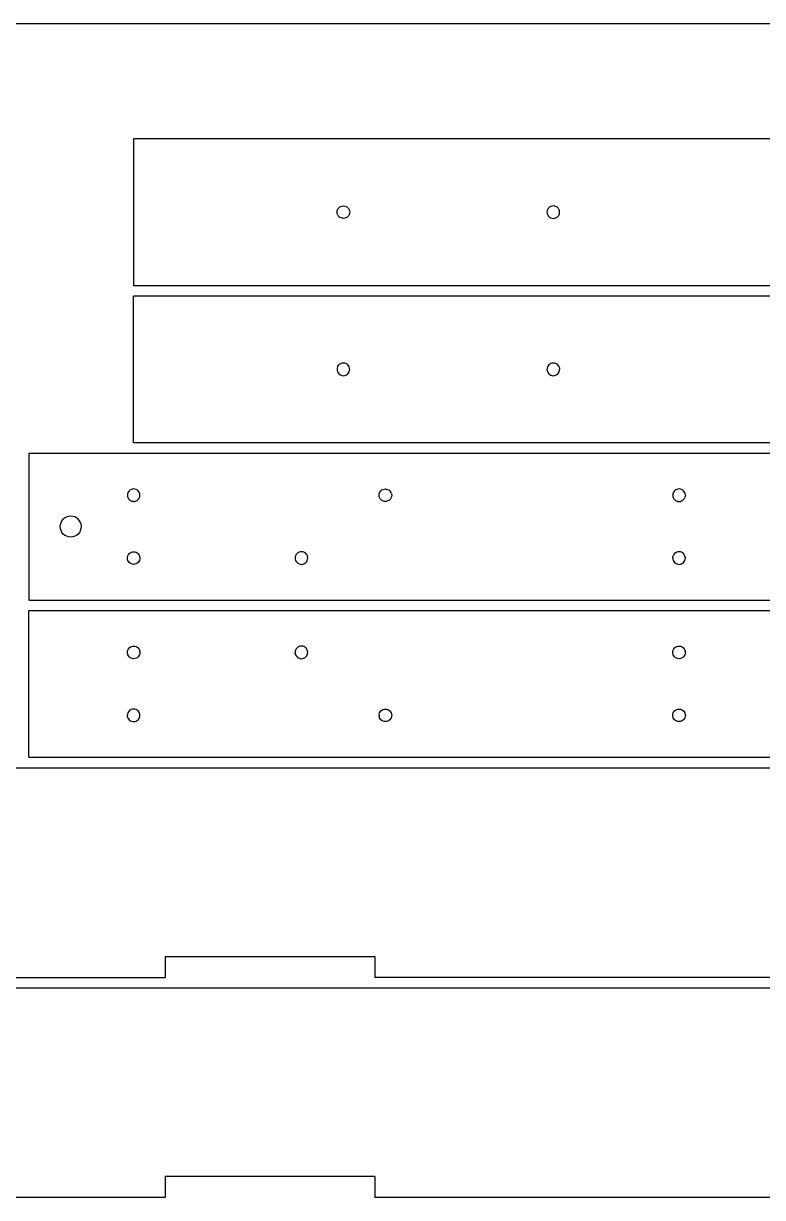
# Model space of a CAD drawing. Extents: x -122 to 122, y -61 to 61.
# Drawn here: x -38.7 to -3.5, y 5 to 61 of the extents above; entities that cross this region are included whole.
import ezdxf

# ---------------------------------------------------------------- set-up
doc = ezdxf.new("R2010")
doc.units = 0

msp = doc.modelspace()

# ---------------------------------------------------------------- linework, layer by layer
for p, q in [((-122, 61), (122, 61)), ((-33.5, 55.5), (-33.5, 48.5)), ((26.5, 55.5), (-33.5, 55.5)), ((-23.794, 52.058), (-23.777, 52.115)), ((-23.777, 52.115), (-23.749, 52.167)), ((-23.749, 52.167), (-23.712, 52.212)), ((-23.712, 52.212), (-23.667, 52.249)), ((-23.667, 52.249), (-23.615, 52.277)), ((-23.615, 52.277), (-23.559, 52.294)), ((-23.559, 52.294), (-23.5, 52.3)), ((-23.5, 52.3), (-23.441, 52.294)), ((-23.441, 52.294), (-23.385, 52.277)), ((-23.385, 52.277), (-23.333, 52.249)), ((-23.333, 52.249), (-23.288, 52.212)), ((-23.288, 52.212), (-23.251, 52.167)), ((-23.251, 52.167), (-23.223, 52.115)), ((-23.223, 52.115), (-23.206, 52.058)), ((-13.777, 52.115), (-13.794, 52.058)), ((-13.749, 52.167), (-13.777, 52.115)), ((-13.712, 52.212), (-13.749, 52.167)), ((-13.667, 52.249), (-13.712, 52.212)), ((-13.615, 52.277), (-13.667, 52.249)), ((-13.559, 52.294), (-13.615, 52.277)), ((-13.5, 52.3), (-13.559, 52.294)), ((-13.441, 52.294), (-13.5, 52.3)), ((-13.385, 52.277), (-13.441, 52.294)), ((-13.333, 52.249), (-13.385, 52.277)), ((-13.288, 52.212), (-13.333, 52.249)), ((-13.251, 52.167), (-13.288, 52.212)), ((-13.223, 52.115), (-13.251, 52.167)), ((-13.206, 52.058), (-13.223, 52.115)), ((-23.8, 52), (-23.794, 52.058)), ((-23.794, 51.941), (-23.8, 52)), ((-23.777, 51.885), (-23.794, 51.941)), ((-23.777, 51.885), (-23.749, 51.833)), ((-23.749, 51.833), (-23.712, 51.788)), ((-23.667, 51.75), (-23.712, 51.788)), ((-23.615, 51.723), (-23.667, 51.75)), ((-23.559, 51.706), (-23.615, 51.723)), ((-23.5, 51.7), (-23.559, 51.706)), ((-23.441, 51.706), (-23.5, 51.7)), ((-23.385, 51.723), (-23.441, 51.706)), ((-23.333, 51.75), (-23.385, 51.723)), ((-23.288, 51.788), (-23.333, 51.75)), ((-23.251, 51.833), (-23.288, 51.788)), ((-23.223, 51.885), (-23.251, 51.833)), ((-23.206, 51.941), (-23.223, 51.885)), ((-23.206, 52.058), (-23.2, 52)), ((-23.2, 52), (-23.206, 51.941)), ((-13.794, 52.058), (-13.8, 52)), ((-13.8, 52), (-13.794, 51.941)), ((-13.794, 51.941), (-13.777, 51.885)), ((-13.777, 51.885), (-13.749, 51.833)), ((-13.749, 51.833), (-13.712, 51.788)), ((-13.712, 51.788), (-13.667, 51.75)), ((-13.667, 51.75), (-13.615, 51.723)), ((-13.615, 51.723), (-13.559, 51.706)), ((-13.559, 51.706), (-13.5, 51.7)), ((-13.5, 51.7), (-13.441, 51.706)), ((-13.441, 51.706), (-13.385, 51.723)), ((-13.385, 51.723), (-13.333, 51.75)), ((-13.333, 51.75), (-13.288, 51.788)), ((-13.251, 51.833), (-13.288, 51.788)), ((-13.223, 51.885), (-13.251, 51.833)), ((-13.223, 51.885), (-13.206, 51.941)), ((-13.2, 52), (-13.206, 52.058)), ((-13.206, 51.941), (-13.2, 52)), ((-33.5, 48.5), (26.5, 48.5)), ((-33.5, 41), (-33.5, 48)), ((26.5, 48), (-33.5, 48)), ((-23.794, 44.558), (-23.8, 44.5)), ((-23.8, 44.5), (-23.794, 44.441)), ((-23.777, 44.615), (-23.794, 44.558)), ((-23.794, 44.441), (-23.777, 44.385)), ((-23.777, 44.615), (-23.749, 44.667)), ((-23.777, 44.385), (-23.749, 44.333)), ((-23.749, 44.667), (-23.712, 44.712)), ((-23.749, 44.333), (-23.712, 44.288)), ((-23.667, 44.749), (-23.712, 44.712)), ((-23.712, 44.288), (-23.667, 44.25)), ((-23.615, 44.777), (-23.667, 44.749)), ((-23.667, 44.25), (-23.615, 44.223)), ((-23.559, 44.794), (-23.615, 44.777)), ((-23.5, 44.8), (-23.559, 44.794)), ((-23.441, 44.794), (-23.5, 44.8)), ((-23.385, 44.777), (-23.441, 44.794)), ((-23.333, 44.749), (-23.385, 44.777)), ((-23.385, 44.223), (-23.333, 44.25)), ((-23.288, 44.712), (-23.333, 44.749)), ((-23.333, 44.25), (-23.288, 44.288)), ((-23.251, 44.667), (-23.288, 44.712)), ((-23.288, 44.288), (-23.251, 44.333)), ((-23.223, 44.615), (-23.251, 44.667)), ((-23.251, 44.333), (-23.223, 44.385)), ((-23.206, 44.558), (-23.223, 44.615)), ((-23.223, 44.385), (-23.206, 44.441)), ((-23.2, 44.5), (-23.206, 44.558)), ((-23.206, 44.441), (-23.2, 44.5)), ((-13.794, 44.558), (-13.8, 44.5)), ((-13.8, 44.5), (-13.794, 44.441)), ((-13.777, 44.615), (-13.794, 44.558)), ((-13.794, 44.441), (-13.777, 44.385)), ((-13.749, 44.667), (-13.777, 44.615)), ((-13.777, 44.385), (-13.749, 44.333)), ((-13.712, 44.712), (-13.749, 44.667)), ((-13.749, 44.333), (-13.712, 44.288)), ((-13.667, 44.749), (-13.712, 44.712)), ((-13.712, 44.288), (-13.667, 44.25)), ((-13.615, 44.777), (-13.667, 44.749)), ((-13.667, 44.25), (-13.615, 44.223)), ((-13.559, 44.794), (-13.615, 44.777)), ((-13.5, 44.8), (-13.559, 44.794)), ((-13.441, 44.794), (-13.5, 44.8)), ((-13.385, 44.777), (-13.441, 44.794)), ((-13.333, 44.749), (-13.385, 44.777)), ((-13.385, 44.223), (-13.333, 44.25)), ((-13.288, 44.712), (-13.333, 44.749)), ((-13.333, 44.25), (-13.288, 44.288)), ((-13.251, 44.667), (-13.288, 44.712)), ((-13.288, 44.288), (-13.251, 44.333)), ((-13.223, 44.615), (-13.251, 44.667)), ((-13.251, 44.333), (-13.223, 44.385)), ((-13.223, 44.615), (-13.206, 44.558)), ((-13.223, 44.385), (-13.206, 44.441)), ((-13.206, 44.558), (-13.2, 44.5)), ((-13.206, 44.441), (-13.2, 44.5)), ((-23.615, 44.223), (-23.559, 44.206)), ((-23.559, 44.206), (-23.5, 44.2)), ((-23.5, 44.2), (-23.441, 44.206)), ((-23.441, 44.206), (-23.385, 44.223)), ((-13.615, 44.223), (-13.559, 44.206)), ((-13.559, 44.206), (-13.5, 44.2)), ((-13.5, 44.2), (-13.441, 44.206)), ((-13.441, 44.206), (-13.385, 44.223)), ((26.5, 41), (-33.5, 41)), ((-38.5, 40.5), (-38.5, 33.5)), ((-38.5, 40.5), (11.5, 40.5)), ((-33.749, 38.667), (-33.777, 38.615)), ((-33.712, 38.712), (-33.749, 38.667)), ((-33.667, 38.749), (-33.712, 38.712)), ((-33.615, 38.777), (-33.667, 38.749)), ((-33.559, 38.794), (-33.615, 38.777)), ((-33.5, 38.8), (-33.559, 38.794)), ((-33.441, 38.794), (-33.5, 38.8)), ((-33.385, 38.777), (-33.441, 38.794)), ((-33.333, 38.749), (-33.385, 38.777)), ((-33.288, 38.712), (-33.333, 38.749)), ((-33.251, 38.667), (-33.288, 38.712)), ((-33.223, 38.615), (-33.251, 38.667)), ((-21.777, 38.615), (-21.749, 38.667)), ((-21.749, 38.667), (-21.712, 38.712)), ((-21.712, 38.712), (-21.667, 38.749)), ((-21.667, 38.749), (-21.615, 38.777)), ((-21.615, 38.777), (-21.559, 38.794)), ((-21.559, 38.794), (-21.5, 38.8)), ((-21.5, 38.8), (-21.441, 38.794)), ((-21.441, 38.794), (-21.385, 38.777)), ((-21.385, 38.777), (-21.333, 38.749)), ((-21.333, 38.749), (-21.288, 38.712)), ((-21.288, 38.712), (-21.251, 38.667)), ((-21.223, 38.615), (-21.251, 38.667)), ((-7.749, 38.667), (-7.777, 38.615)), ((-7.712, 38.712), (-7.749, 38.667)), ((-7.667, 38.749), (-7.712, 38.712)), ((-7.615, 38.777), (-7.667, 38.749)), ((-7.559, 38.794), (-7.615, 38.777)), ((-7.5, 38.8), (-7.559, 38.794)), ((-7.441, 38.794), (-7.5, 38.8)), ((-7.385, 38.777), (-7.441, 38.794)), ((-7.333, 38.749), (-7.385, 38.777)), ((-7.288, 38.712), (-7.333, 38.749)), ((-7.251, 38.667), (-7.288, 38.712)), ((-7.223, 38.615), (-7.251, 38.667)), ((-33.794, 38.558), (-33.8, 38.5)), ((-33.8, 38.5), (-33.794, 38.441)), ((-33.777, 38.615), (-33.794, 38.558)), ((-33.794, 38.441), (-33.777, 38.385)), ((-33.777, 38.385), (-33.749, 38.333)), ((-33.749, 38.333), (-33.712, 38.288)), ((-33.712, 38.288), (-33.667, 38.251)), ((-33.667, 38.251), (-33.615, 38.223)), ((-33.615, 38.223), (-33.559, 38.206)), ((-33.5, 38.2), (-33.559, 38.206)), ((-33.5, 38.2), (-33.441, 38.206)), ((-33.441, 38.206), (-33.385, 38.223)), ((-33.385, 38.223), (-33.333, 38.251)), ((-33.333, 38.251), (-33.288, 38.288)), ((-33.288, 38.288), (-33.251, 38.333)), ((-33.251, 38.333), (-33.223, 38.385)), ((-33.206, 38.558), (-33.223, 38.615)), ((-33.223, 38.385), (-33.206, 38.441)), ((-33.2, 38.5), (-33.206, 38.558)), ((-33.206, 38.441), (-33.2, 38.5)), ((-21.8, 38.5), (-21.794, 38.558)), ((-21.794, 38.441), (-21.8, 38.5)), ((-21.794, 38.558), (-21.777, 38.615)), ((-21.777, 38.385), (-21.794, 38.441)), ((-21.749, 38.333), (-21.777, 38.385)), ((-21.742, 38.324), (-21.749, 38.333)), ((-21.712, 38.288), (-21.742, 38.324)), ((-21.667, 38.251), (-21.712, 38.288)), ((-21.615, 38.223), (-21.667, 38.251)), ((-21.559, 38.206), (-21.615, 38.223)), ((-21.5, 38.2), (-21.559, 38.206)), ((-21.441, 38.206), (-21.5, 38.2)), ((-21.385, 38.223), (-21.441, 38.206)), ((-21.333, 38.251), (-21.385, 38.223)), ((-21.288, 38.288), (-21.333, 38.251)), ((-21.251, 38.333), (-21.288, 38.288)), ((-21.223, 38.385), (-21.251, 38.333)), ((-21.206, 38.558), (-21.223, 38.615)), ((-21.206, 38.441), (-21.223, 38.385)), ((-21.206, 38.558), (-21.201, 38.512)), ((-21.2, 38.5), (-21.206, 38.441)), ((-21.201, 38.512), (-21.2, 38.5)), ((-7.794, 38.558), (-7.8, 38.5)), ((-7.8, 38.5), (-7.799, 38.488)), ((-7.799, 38.488), (-7.794, 38.441)), ((-7.777, 38.615), (-7.794, 38.558)), ((-7.794, 38.441), (-7.777, 38.385)), ((-7.777, 38.385), (-7.749, 38.333)), ((-7.749, 38.333), (-7.712, 38.288)), ((-7.712, 38.288), (-7.667, 38.251)), ((-7.667, 38.251), (-7.615, 38.223)), ((-7.615, 38.223), (-7.559, 38.206)), ((-7.559, 38.206), (-7.5, 38.2)), ((-7.5, 38.2), (-7.441, 38.206)), ((-7.441, 38.206), (-7.385, 38.223)), ((-7.385, 38.223), (-7.333, 38.251)), ((-7.333, 38.251), (-7.288, 38.288)), ((-7.288, 38.288), (-7.251, 38.333)), ((-7.251, 38.333), (-7.223, 38.385)), ((-7.206, 38.558), (-7.223, 38.615)), ((-7.206, 38.441), (-7.223, 38.385)), ((-7.2, 38.5), (-7.206, 38.558)), ((-7.2, 38.5), (-7.206, 38.441)), ((-37, 37), (-36.99, 37.098)), ((-36.99, 36.902), (-37, 37)), ((-36.99, 37.098), (-36.962, 37.191)), ((-36.962, 37.191), (-36.916, 37.278)), ((-36.916, 37.278), (-36.854, 37.354)), ((-36.778, 37.416), (-36.854, 37.354)), ((-36.778, 37.416), (-36.691, 37.462)), ((-36.598, 37.49), (-36.691, 37.462)), ((-36.5, 37.5), (-36.598, 37.49)), ((-36.402, 37.49), (-36.5, 37.5)), ((-36.309, 37.462), (-36.402, 37.49)), ((-36.222, 37.416), (-36.309, 37.462)), ((-36.146, 37.354), (-36.222, 37.416)), ((-36.084, 37.278), (-36.146, 37.354)), ((-36.038, 37.191), (-36.084, 37.278)), ((-36.038, 37.191), (-36.01, 37.098)), ((-36.01, 37.098), (-36, 37)), ((-36, 37), (-36.01, 36.902)), ((-36.962, 36.809), (-36.99, 36.902)), ((-36.916, 36.722), (-36.962, 36.809)), ((-36.854, 36.646), (-36.916, 36.722)), ((-36.778, 36.584), (-36.854, 36.646)), ((-36.691, 36.538), (-36.778, 36.584)), ((-36.598, 36.51), (-36.691, 36.538)), ((-36.5, 36.5), (-36.598, 36.51)), ((-36.402, 36.51), (-36.5, 36.5)), ((-36.309, 36.538), (-36.402, 36.51)), ((-36.222, 36.584), (-36.309, 36.538)), ((-36.146, 36.646), (-36.222, 36.584)), ((-36.084, 36.722), (-36.146, 36.646)), ((-36.038, 36.809), (-36.084, 36.722)), ((-36.038, 36.809), (-36.01, 36.902)), ((-33.8, 35.5), (-33.794, 35.559)), ((-33.794, 35.441), (-33.8, 35.5)), ((-33.794, 35.559), (-33.777, 35.615)), ((-33.777, 35.385), (-33.794, 35.441)), ((-33.777, 35.615), (-33.749, 35.667)), ((-33.749, 35.333), (-33.777, 35.385)), ((-33.749, 35.667), (-33.712, 35.712)), ((-33.712, 35.288), (-33.749, 35.333)), ((-33.712, 35.712), (-33.667, 35.749)), ((-33.667, 35.251), (-33.712, 35.288)), ((-33.667, 35.749), (-33.615, 35.777)), ((-33.615, 35.777), (-33.559, 35.794)), ((-33.559, 35.794), (-33.5, 35.8)), ((-33.5, 35.8), (-33.441, 35.794)), ((-33.441, 35.794), (-33.385, 35.777)), ((-33.385, 35.777), (-33.333, 35.749)), ((-33.333, 35.749), (-33.288, 35.712)), ((-33.288, 35.288), (-33.333, 35.251)), ((-33.288, 35.712), (-33.251, 35.667)), ((-33.251, 35.333), (-33.288, 35.288)), ((-33.223, 35.615), (-33.251, 35.667)), ((-33.223, 35.385), (-33.251, 35.333)), ((-33.206, 35.559), (-33.223, 35.615)), ((-33.206, 35.441), (-33.223, 35.385)), ((-33.206, 35.559), (-33.201, 35.512)), ((-33.2, 35.5), (-33.206, 35.441)), ((-33.201, 35.512), (-33.2, 35.5)), ((-25.794, 35.559), (-25.8, 35.5)), ((-25.8, 35.5), (-25.799, 35.488)), ((-25.799, 35.488), (-25.794, 35.441)), ((-25.777, 35.615), (-25.794, 35.559)), ((-25.794, 35.441), (-25.777, 35.385)), ((-25.749, 35.667), (-25.777, 35.615)), ((-25.777, 35.385), (-25.749, 35.333)), ((-25.712, 35.712), (-25.749, 35.667)), ((-25.749, 35.333), (-25.712, 35.288)), ((-25.667, 35.749), (-25.712, 35.712)), ((-25.712, 35.288), (-25.667, 35.251)), ((-25.615, 35.777), (-25.667, 35.749)), ((-25.559, 35.794), (-25.615, 35.777)), ((-25.5, 35.8), (-25.559, 35.794)), ((-25.441, 35.794), (-25.5, 35.8)), ((-25.385, 35.777), (-25.441, 35.794)), ((-25.333, 35.749), (-25.385, 35.777)), ((-25.288, 35.712), (-25.333, 35.749)), ((-25.333, 35.251), (-25.288, 35.288)), ((-25.258, 35.676), (-25.288, 35.712)), ((-25.288, 35.288), (-25.251, 35.333)), ((-25.251, 35.667), (-25.258, 35.676)), ((-25.251, 35.667), (-25.223, 35.615)), ((-25.251, 35.333), (-25.223, 35.385)), ((-25.223, 35.615), (-25.206, 35.559)), ((-25.223, 35.385), (-25.206, 35.441)), ((-25.2, 35.5), (-25.206, 35.559)), ((-25.206, 35.441), (-25.2, 35.5)), ((-7.8, 35.5), (-7.794, 35.559)), ((-7.8, 35.5), (-7.794, 35.441)), ((-7.794, 35.559), (-7.777, 35.615)), ((-7.794, 35.441), (-7.777, 35.385)), ((-7.749, 35.667), (-7.777, 35.615)), ((-7.777, 35.385), (-7.749, 35.333)), ((-7.712, 35.712), (-7.749, 35.667)), ((-7.749, 35.333), (-7.712, 35.288)), ((-7.667, 35.749), (-7.712, 35.712)), ((-7.712, 35.288), (-7.667, 35.251)), ((-7.615, 35.777), (-7.667, 35.749)), ((-7.559, 35.794), (-7.615, 35.777)), ((-7.5, 35.8), (-7.559, 35.794)), ((-7.441, 35.794), (-7.5, 35.8)), ((-7.385, 35.777), (-7.441, 35.794)), ((-7.333, 35.749), (-7.385, 35.777)), ((-7.288, 35.712), (-7.333, 35.749)), ((-7.333, 35.251), (-7.288, 35.288)), ((-7.251, 35.667), (-7.288, 35.712)), ((-7.288, 35.288), (-7.251, 35.333)), ((-7.223, 35.615), (-7.251, 35.667)), ((-7.251, 35.333), (-7.223, 35.385)), ((-7.206, 35.559), (-7.223, 35.615)), ((-7.223, 35.385), (-7.206, 35.441)), ((-7.201, 35.512), (-7.206, 35.559)), ((-7.206, 35.441), (-7.2, 35.5)), ((-7.2, 35.5), (-7.201, 35.512)), ((-33.615, 35.223), (-33.667, 35.251)), ((-33.559, 35.206), (-33.615, 35.223)), ((-33.5, 35.2), (-33.559, 35.206)), ((-33.441, 35.206), (-33.5, 35.2)), ((-33.385, 35.223), (-33.441, 35.206)), ((-33.333, 35.251), (-33.385, 35.223)), ((-25.667, 35.251), (-25.615, 35.223)), ((-25.615, 35.223), (-25.559, 35.206)), ((-25.559, 35.206), (-25.5, 35.2)), ((-25.5, 35.2), (-25.441, 35.206)), ((-25.441, 35.206), (-25.385, 35.223)), ((-25.385, 35.223), (-25.333, 35.251)), ((-7.667, 35.251), (-7.615, 35.223)), ((-7.615, 35.223), (-7.559, 35.206)), ((-7.559, 35.206), (-7.5, 35.2)), ((-7.5, 35.2), (-7.441, 35.206)), ((-7.441, 35.206), (-7.385, 35.223)), ((-7.385, 35.223), (-7.333, 35.251)), ((-38.5, 33.5), (11.5, 33.5)), ((-38.5, 26), (-38.5, 33)), ((-38.5, 33), (11.5, 33)), ((-33.8, 31), (-33.794, 31.058)), ((-33.794, 30.941), (-33.8, 31)), ((-33.794, 31.058), (-33.777, 31.115)), ((-33.794, 30.941), (-33.777, 30.885)), ((-33.777, 31.115), (-33.749, 31.167)), ((-33.749, 30.833), (-33.777, 30.885)), ((-33.749, 31.167), (-33.712, 31.212)), ((-33.712, 30.788), (-33.749, 30.833)), ((-33.712, 31.212), (-33.667, 31.249)), ((-33.667, 31.249), (-33.615, 31.277)), ((-33.615, 31.277), (-33.559, 31.294)), ((-33.559, 31.294), (-33.5, 31.3)), ((-33.5, 31.3), (-33.441, 31.294)), ((-33.441, 31.294), (-33.385, 31.277)), ((-33.385, 31.277), (-33.333, 31.249)), ((-33.333, 31.249), (-33.288, 31.212)), ((-33.288, 31.212), (-33.251, 31.167)), ((-33.251, 30.833), (-33.288, 30.788)), ((-33.251, 31.167), (-33.223, 31.115)), ((-33.223, 30.885), (-33.251, 30.833)), ((-33.223, 31.115), (-33.206, 31.058)), ((-33.206, 30.941), (-33.223, 30.885)), ((-33.206, 31.058), (-33.201, 31.012)), ((-33.2, 31), (-33.206, 30.941)), ((-33.2, 31), (-33.201, 31.012)), ((-25.794, 31.058), (-25.8, 31)), ((-25.8, 31), (-25.799, 30.988)), ((-25.794, 30.941), (-25.799, 30.988)), ((-25.777, 31.115), (-25.794, 31.058)), ((-25.794, 30.941), (-25.777, 30.885)), ((-25.749, 31.167), (-25.777, 31.115)), ((-25.777, 30.885), (-25.749, 30.833)), ((-25.712, 31.212), (-25.749, 31.167)), ((-25.749, 30.833), (-25.712, 30.788)), ((-25.667, 31.249), (-25.712, 31.212)), ((-25.615, 31.277), (-25.667, 31.249)), ((-25.559, 31.294), (-25.615, 31.277)), ((-25.5, 31.3), (-25.559, 31.294)), ((-25.441, 31.294), (-25.5, 31.3)), ((-25.385, 31.277), (-25.441, 31.294)), ((-25.333, 31.249), (-25.385, 31.277)), ((-25.288, 31.212), (-25.333, 31.249)), ((-25.251, 31.167), (-25.288, 31.212)), ((-25.288, 30.788), (-25.251, 30.833)), ((-25.223, 31.115), (-25.251, 31.167)), ((-25.251, 30.833), (-25.223, 30.885)), ((-25.206, 31.058), (-25.223, 31.115)), ((-25.223, 30.885), (-25.206, 30.941)), ((-25.2, 31), (-25.206, 31.058)), ((-25.206, 30.941), (-25.2, 31)), ((-7.8, 31), (-7.794, 31.058)), ((-7.794, 30.941), (-7.8, 31)), ((-7.794, 31.058), (-7.777, 31.115)), ((-7.777, 30.885), (-7.794, 30.941)), ((-7.777, 31.115), (-7.749, 31.167)), ((-7.749, 30.833), (-7.777, 30.885)), ((-7.749, 31.167), (-7.712, 31.212)), ((-7.712, 30.788), (-7.749, 30.833)), ((-7.712, 31.212), (-7.667, 31.249)), ((-7.667, 31.249), (-7.615, 31.277)), ((-7.615, 31.277), (-7.559, 31.294)), ((-7.559, 31.294), (-7.5, 31.3)), ((-7.5, 31.3), (-7.441, 31.294)), ((-7.441, 31.294), (-7.385, 31.277)), ((-7.385, 31.277), (-7.333, 31.249)), ((-7.333, 31.249), (-7.288, 31.212)), ((-7.288, 31.212), (-7.251, 31.167)), ((-7.251, 30.833), (-7.288, 30.788)), ((-7.251, 31.167), (-7.223, 31.115)), ((-7.223, 30.885), (-7.251, 30.833)), ((-7.223, 31.115), (-7.206, 31.058)), ((-7.206, 30.941), (-7.223, 30.885)), ((-7.201, 31.012), (-7.206, 31.058)), ((-7.2, 31), (-7.206, 30.941)), ((-7.2, 31), (-7.201, 31.012)), ((-33.667, 30.75), (-33.712, 30.788)), ((-33.615, 30.723), (-33.667, 30.75)), ((-33.559, 30.706), (-33.615, 30.723)), ((-33.5, 30.7), (-33.559, 30.706)), ((-33.441, 30.706), (-33.5, 30.7)), ((-33.385, 30.723), (-33.441, 30.706)), ((-33.333, 30.75), (-33.385, 30.723)), ((-33.288, 30.788), (-33.333, 30.75)), ((-25.712, 30.788), (-25.667, 30.75)), ((-25.667, 30.75), (-25.615, 30.723)), ((-25.615, 30.723), (-25.559, 30.706)), ((-25.559, 30.706), (-25.5, 30.7)), ((-25.5, 30.7), (-25.441, 30.706)), ((-25.441, 30.706), (-25.385, 30.723)), ((-25.385, 30.723), (-25.333, 30.75)), ((-25.333, 30.75), (-25.288, 30.788)), ((-7.667, 30.75), (-7.712, 30.788)), ((-7.615, 30.723), (-7.667, 30.75)), ((-7.559, 30.706), (-7.615, 30.723)), ((-7.5, 30.7), (-7.559, 30.706)), ((-7.441, 30.706), (-7.5, 30.7)), ((-7.385, 30.723), (-7.441, 30.706)), ((-7.333, 30.75), (-7.385, 30.723)), ((-7.288, 30.788), (-7.333, 30.75)), ((-33.794, 28.058), (-33.8, 28)), ((-33.777, 28.115), (-33.794, 28.058)), ((-33.749, 28.167), (-33.777, 28.115)), ((-33.712, 28.212), (-33.749, 28.167)), ((-33.667, 28.249), (-33.712, 28.212)), ((-33.615, 28.277), (-33.667, 28.249)), ((-33.559, 28.294), (-33.615, 28.277)), ((-33.5, 28.3), (-33.559, 28.294)), ((-33.441, 28.294), (-33.5, 28.3)), ((-33.385, 28.277), (-33.441, 28.294)), ((-33.333, 28.249), (-33.385, 28.277)), ((-33.288, 28.212), (-33.333, 28.249)), ((-33.251, 28.167), (-33.288, 28.212)), ((-33.223, 28.115), (-33.251, 28.167)), ((-33.206, 28.058), (-33.223, 28.115)), ((-33.201, 28.012), (-33.206, 28.058)), ((-33.2, 28), (-33.201, 28.012)), ((-21.8, 28), (-21.794, 28.058)), ((-21.794, 28.058), (-21.777, 28.115)), ((-21.777, 28.115), (-21.749, 28.167)), ((-21.749, 28.167), (-21.712, 28.212)), ((-21.712, 28.212), (-21.667, 28.249)), ((-21.667, 28.249), (-21.615, 28.277)), ((-21.615, 28.277), (-21.559, 28.294)), ((-21.559, 28.294), (-21.5, 28.3)), ((-21.5, 28.3), (-21.441, 28.294)), ((-21.441, 28.294), (-21.385, 28.277)), ((-21.385, 28.277), (-21.333, 28.249)), ((-21.333, 28.249), (-21.288, 28.212)), ((-21.288, 28.212), (-21.251, 28.167)), ((-21.251, 28.167), (-21.223, 28.115)), ((-21.223, 28.115), (-21.206, 28.058)), ((-21.206, 28.058), (-21.2, 28)), ((-7.8, 28), (-7.794, 28.058)), ((-7.794, 28.058), (-7.777, 28.115)), ((-7.777, 28.115), (-7.749, 28.167)), ((-7.749, 28.167), (-7.712, 28.212)), ((-7.712, 28.212), (-7.667, 28.249)), ((-7.667, 28.249), (-7.615, 28.277)), ((-7.615, 28.277), (-7.559, 28.294)), ((-7.559, 28.294), (-7.5, 28.3)), ((-7.5, 28.3), (-7.441, 28.294)), ((-7.441, 28.294), (-7.385, 28.277)), ((-7.385, 28.277), (-7.333, 28.249)), ((-7.333, 28.249), (-7.288, 28.212)), ((-7.288, 28.212), (-7.251, 28.167)), ((-7.251, 28.167), (-7.223, 28.115)), ((-7.223, 28.115), (-7.206, 28.058)), ((-7.201, 28.012), (-7.206, 28.058)), ((-7.2, 28), (-7.201, 28.012)), ((-33.794, 27.941), (-33.8, 28)), ((-33.777, 27.885), (-33.794, 27.941)), ((-33.777, 27.885), (-33.749, 27.833)), ((-33.749, 27.833), (-33.712, 27.788)), ((-33.712, 27.788), (-33.667, 27.75)), ((-33.667, 27.75), (-33.615, 27.723)), ((-33.615, 27.723), (-33.559, 27.706)), ((-33.559, 27.706), (-33.5, 27.7)), ((-33.5, 27.7), (-33.441, 27.706)), ((-33.441, 27.706), (-33.385, 27.723)), ((-33.385, 27.723), (-33.333, 27.75)), ((-33.333, 27.75), (-33.288, 27.788)), ((-33.288, 27.788), (-33.251, 27.833)), ((-33.251, 27.833), (-33.223, 27.885)), ((-33.223, 27.885), (-33.206, 27.941)), ((-33.206, 27.941), (-33.2, 28)), ((-21.8, 28), (-21.799, 27.988)), ((-21.799, 27.988), (-21.794, 27.941)), ((-21.777, 27.885), (-21.794, 27.941)), ((-21.749, 27.833), (-21.777, 27.885)), ((-21.712, 27.788), (-21.749, 27.833)), ((-21.667, 27.75), (-21.712, 27.788)), ((-21.615, 27.723), (-21.667, 27.75)), ((-21.559, 27.706), (-21.615, 27.723)), ((-21.5, 27.7), (-21.559, 27.706)), ((-21.441, 27.706), (-21.5, 27.7)), ((-21.385, 27.723), (-21.441, 27.706)), ((-21.333, 27.75), (-21.385, 27.723)), ((-21.288, 27.788), (-21.333, 27.75)), ((-21.251, 27.833), (-21.288, 27.788)), ((-21.223, 27.885), (-21.251, 27.833)), ((-21.206, 27.941), (-21.223, 27.885)), ((-21.2, 28), (-21.206, 27.941)), ((-7.794, 27.941), (-7.8, 28)), ((-7.777, 27.885), (-7.794, 27.941)), ((-7.749, 27.833), (-7.777, 27.885)), ((-7.712, 27.788), (-7.749, 27.833)), ((-7.667, 27.75), (-7.712, 27.788)), ((-7.615, 27.723), (-7.667, 27.75)), ((-7.559, 27.706), (-7.615, 27.723)), ((-7.5, 27.7), (-7.559, 27.706)), ((-7.441, 27.706), (-7.5, 27.7)), ((-7.385, 27.723), (-7.441, 27.706)), ((-7.333, 27.75), (-7.385, 27.723)), ((-7.288, 27.788), (-7.333, 27.75)), ((-7.251, 27.833), (-7.288, 27.788)), ((-7.223, 27.885), (-7.251, 27.833)), ((-7.206, 27.941), (-7.223, 27.885)), ((-7.2, 28), (-7.206, 27.941)), ((-38.5, 26), (5.5, 26)), ((-119, 25.5), (15, 25.5)), ((-32, 16.5), (-22, 16.5)), ((-32, 16.5), (-32, 15.5)), ((-22, 16.5), (-22, 15.5)), ((-72, 15.5), (-32, 15.5)), ((11, 15.5), (-22, 15.5)), ((-119, 15), (15, 15)), ((-22, 6), (-32, 6)), ((-32, 6), (-32, 5)), ((-22, 6), (-22, 5)), ((-32, 5), (-72, 5)), ((11, 5), (-22, 5))]:
    msp.add_line(p, q)

doc.saveas('drawing.dxf')
